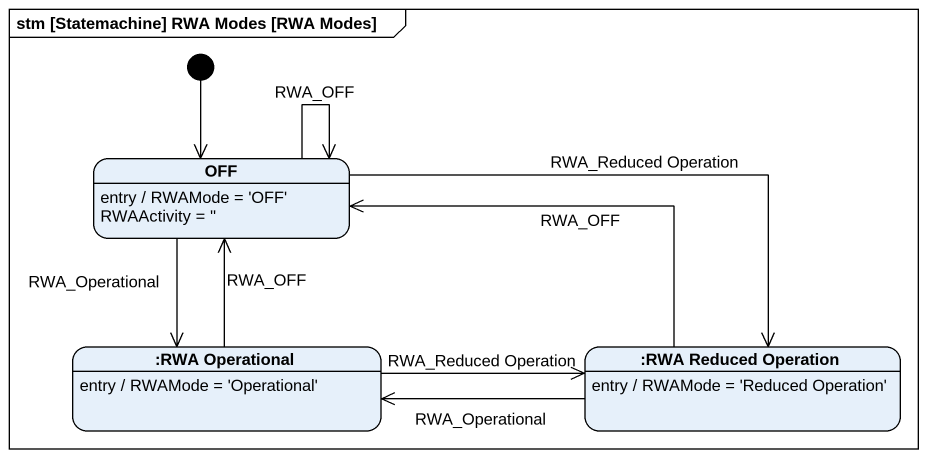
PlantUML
@startuml
mainframe stm [Statemachine] RWA Modes [RWA Modes]
hide empty description
state OFF
OFF : entry / RWAMode = 'OFF' RWAActivity = ''
state ":RWA Operational" as RWA_Operational
RWA_Operational : entry / RWAMode = 'Operational'
state ":RWA Reduced Operation" as RWA_Reduced_Operation
RWA_Reduced_Operation : entry / RWAMode = 'Reduced Operation'
[*] --> OFF
OFF --> OFF : RWA_OFF
OFF --> RWA_Operational : RWA_Operational
OFF -right-> RWA_Reduced_Operation : RWA_Reduced Operation
RWA_Operational -up-> OFF : RWA_OFF
RWA_Operational -right-> RWA_Reduced_Operation : RWA_Reduced Operation
RWA_Reduced_Operation -left-> OFF : RWA_OFF
RWA_Reduced_Operation -left-> RWA_Operational : RWA_Operational
@enduml
